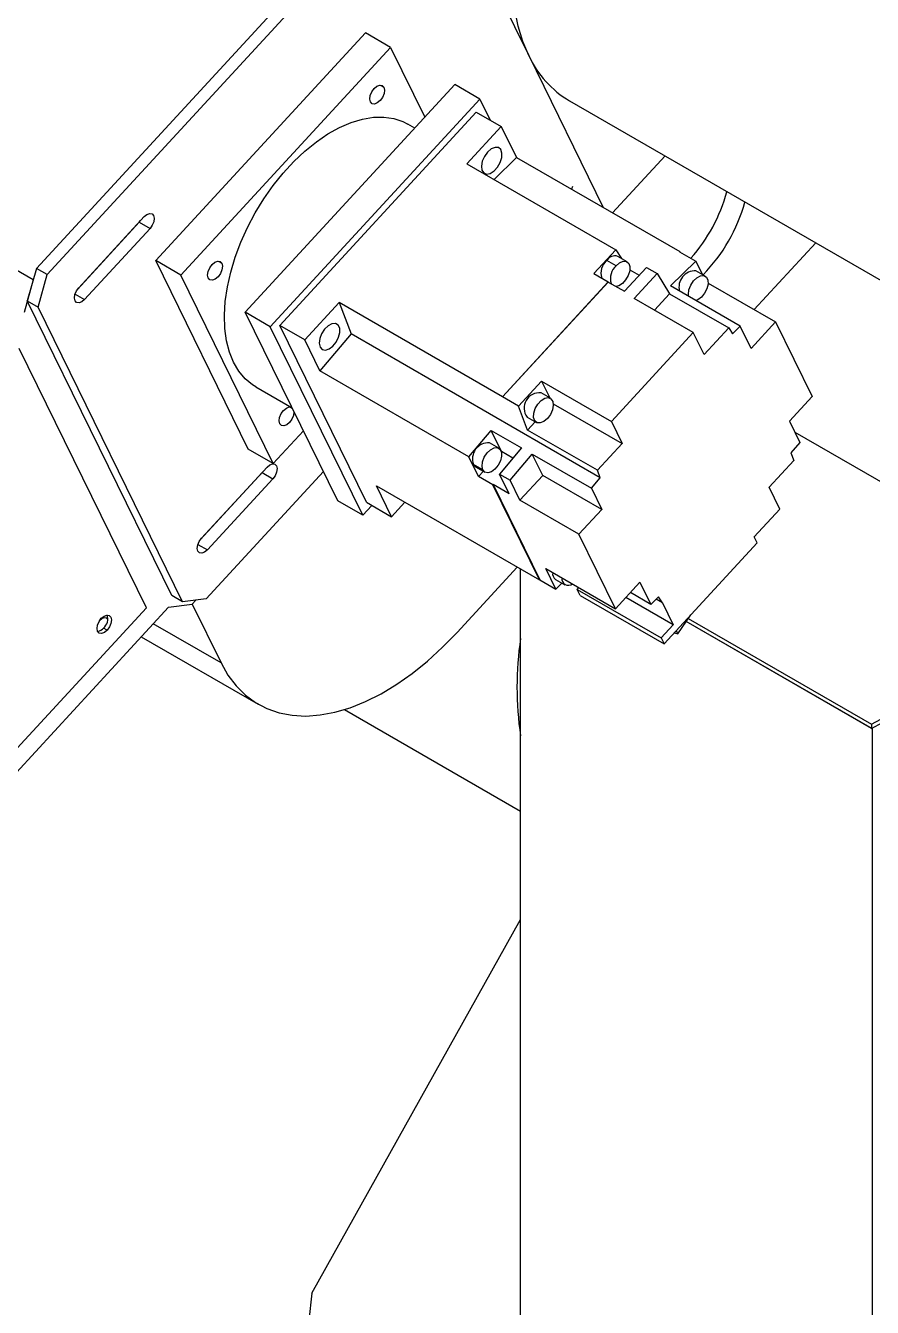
# Model space of a CAD drawing. Header units: millimetres. Extents: x 0.015 to 0.589, y 0.005 to 0.415.
# Drawn here: x 0.36553 to 0.38225, y 0.16253 to 0.18786 of the extents above; entities that cross this region are included whole.
import ezdxf

# ---------------------------------------------------------------- set-up
doc = ezdxf.new("R2010")
doc.units = ezdxf.units.MM

msp = doc.modelspace()

# ---------------------------------------------------------------- linework, layer by layer
at = {"color": 7, "linetype": 'Continuous', "lineweight": 25}
for p, q in [((0.3657385636738311, 0.183060669122593), (0.3728548313435804, 0.190794599948192)), ((0.3659506957081871, 0.1829382079058196), (0.3730669633779363, 0.1906721387314186)), ((0.3738922122584888, 0.1904698965824102), (0.3754621433439573, 0.1872673968836558)), ((0.3680951592203306, 0.1832160753862384), (0.3722355331372756, 0.1877158169574959)), ((0.3727305078841062, 0.187430074118358), (0.3722355331372756, 0.1877158169574959)), ((0.3685901339671612, 0.1829303325471004), (0.3727305078841062, 0.187430074118358)), ((0.3727305078841062, 0.187430074118358), (0.3734079110980033, 0.1860482404770469)), ((0.3754621433439573, 0.1872673968836558), (0.3769326792372171, 0.184267653265122)), ((0.3656746604171727, 0.1828334479080594), (0.3586035926053074, 0.1869154884671728)), ((0.369862926173297, 0.1821955652464599), (0.374003300090242, 0.1866953068177176)), ((0.3744982748370726, 0.1864095639785798), (0.374003300090242, 0.1866953068177176)), ((0.3703579009201275, 0.1819098224073221), (0.3744982748370726, 0.1864095639785798)), ((0.3744982748370726, 0.1864095639785798), (0.3747025728079293, 0.1859928169021121)), ((0.3762705006640827, 0.1863710935533616), (0.3836244111884227, 0.1821257713718837)), ((0.3705443760081401, 0.1819339847969237), (0.374425976555276, 0.1861524925199778)), ((0.374425976555276, 0.1861524925199778), (0.3749209513021066, 0.1858667496808398)), ((0.3732119179346102, 0.1858352359024135), (0.373073613474315, 0.1859150773678686)), ((0.3742426233139959, 0.1851295455760228), (0.3749209513021066, 0.1858667496808398)), ((0.3749209513021066, 0.1858667496808398), (0.3752202453264742, 0.1852562203195523)), ((0.3752202453264742, 0.1852562203195523), (0.3747802306659686, 0.1848191914578022)), ((0.3752202453264742, 0.1852562203195523), (0.378444652248685, 0.1833948098245967)), ((0.3771194356968489, 0.184159841055824), (0.3781537423139155, 0.1852839212900255)), ((0.3742426233139959, 0.1851295455760228), (0.377184187523732, 0.1834314167034316)), ((0.3763236679967067, 0.1846825967658809), (0.3763083355780372, 0.1846280791876851)), ((0.366547947034417, 0.1826461933242308), (0.3677697881576704, 0.1839740852987393)), ((0.3665738765367652, 0.1826783639099482), (0.3678677433858105, 0.1840845331509662)), ((0.3677697881576704, 0.1839740852987393), (0.367795717660018, 0.184006255884456)), ((0.3677697881576704, 0.1839740852987393), (0.3679819201920264, 0.1838516240819659)), ((0.3679819201920264, 0.1838516240819659), (0.366688053342981, 0.1824454548409478)), ((0.3767497900216636, 0.182959315260973), (0.377184187523732, 0.1834314167034316)), ((0.377184187523732, 0.1834314167034316), (0.3772919243554015, 0.1832577279777571)), ((0.3799166721246328, 0.182246790297571), (0.3811302008258566, 0.1835656483655495)), ((0.3685901339671612, 0.1829303325471004), (0.3680951592203306, 0.1832160753862384)), ((0.3699219881197849, 0.1794895302822332), (0.3680951592203306, 0.1832160753862384)), ((0.3771880667343144, 0.1831149595481296), (0.377004218971206, 0.1832210926026665)), ((0.3774040521143254, 0.1831929980003466), (0.3772202043512169, 0.1832991310548835)), ((0.3782626801942206, 0.1827143418878073), (0.3787595158328455, 0.1832078061586925)), ((0.3784413177813116, 0.1833914979838526), (0.378444652248685, 0.1833948098245967)), ((0.3784413177813116, 0.1833914979838526), (0.3787595158328455, 0.1832078061586925)), ((0.378448232687628, 0.1833875060934059), (0.378444652248685, 0.1833948098245967)), ((0.3787595158328455, 0.1832078061586925), (0.3788882127885854, 0.1829452774618582)), ((0.3657385636738311, 0.183060669122593), (0.3655578179693397, 0.182417990476088)), ((0.3659506957081871, 0.1829382079058196), (0.3657385636738311, 0.183060669122593)), ((0.3657699500036956, 0.1822955292593146), (0.3659506957081871, 0.1829382079058196)), ((0.3667879128505866, 0.1829109777072478), (0.3667888113924246, 0.1829079637310836)), ((0.3704169628666155, 0.1792037874430953), (0.3685901339671612, 0.1829303325471004)), ((0.3767497900216636, 0.182959315260973), (0.3770326327341383, 0.1827960336386086)), ((0.3773522579957499, 0.1826094304500859), (0.377786881687778, 0.1830817777148748)), ((0.3774589515314588, 0.1830332513269804), (0.3776439583215294, 0.1829264491804203)), ((0.377999013722134, 0.1829593164981015), (0.3775449820273702, 0.1824658766946972)), ((0.377786881687778, 0.1830817777148748), (0.377999013722134, 0.1829593164981015)), ((0.377999013722134, 0.1829593164981015), (0.378245370327689, 0.1825621508842872)), ((0.3789495217274036, 0.1829098845648374), (0.3787656739642952, 0.1830160176193743)), ((0.3656746604171727, 0.1828334479080594), (0.3654939147126813, 0.1821907692615544)), ((0.3665812391436198, 0.1826823750534127), (0.3665795851443251, 0.1826845680014788)), ((0.3770326327341383, 0.1827960336386086), (0.374942085665292, 0.180524035567647)), ((0.37494328668541, 0.1805208783819542), (0.377034059944216, 0.1827931222752461)), ((0.3770326327341383, 0.1827960336386086), (0.377034059944216, 0.1827931222752461)), ((0.377034059944216, 0.1827931222752461), (0.3773522579957499, 0.1826094304500859)), ((0.3796415384175345, 0.1819183439787802), (0.3782626801942206, 0.1827143418878073)), ((0.3790062340347539, 0.1827723750194727), (0.3803387033592369, 0.1820031568517179)), ((0.3655578179693397, 0.182417990476088), (0.3657699500036956, 0.1822955292593146)), ((0.368412238124737, 0.17659526375108), (0.3655578179693397, 0.182417990476088)), ((0.3787117082163279, 0.1817923400024435), (0.3775449820273702, 0.1824658766946972)), ((0.3779445442557385, 0.1822352143300467), (0.378245370327689, 0.1825621508842872)), ((0.378245370327689, 0.1825621508842872), (0.3794120965166468, 0.1818886141920334)), ((0.3686243701590929, 0.1764728025343066), (0.3657699500036956, 0.1822955292593146)), ((0.3703579009201275, 0.1819098224073221), (0.369862926173297, 0.1821955652464599)), ((0.3716897550727512, 0.1784690201424549), (0.369862926173297, 0.1821955652464599)), ((0.3717176787430813, 0.1823854460626027), (0.3710393507549706, 0.1816482419577858)), ((0.3717176787430813, 0.1823854460626027), (0.3719530786862318, 0.1817666376668338)), ((0.374942085665292, 0.180524035567647), (0.3717176787430813, 0.1823854460626027)), ((0.3721847298195818, 0.1781832773033169), (0.3703579009201275, 0.1819098224073221)), ((0.3710393507549706, 0.1816482419577858), (0.3705443760081401, 0.1819339847969237)), ((0.3722570281013784, 0.1784403487619189), (0.3705443760081401, 0.1819339847969237)), ((0.3794881529183617, 0.1817659993045471), (0.3796415384175345, 0.1819183439787802)), ((0.3798567379579675, 0.1814793588094386), (0.3796415384175345, 0.1819183439787802)), ((0.3803387033592369, 0.1820031568517179), (0.3798567379579675, 0.1814793588094386)), ((0.3803387033592369, 0.1820031568517179), (0.3810608716585523, 0.1805300069902908)), ((0.3713386447793383, 0.1810377125964983), (0.3710393507549706, 0.1816482419577858)), ((0.3719530786862318, 0.1817666376668338), (0.3713386447793383, 0.1810377125964983)), ((0.3768745418832901, 0.1789255374376908), (0.3719530786862318, 0.1817666376668338)), ((0.3787117082163279, 0.1817923400024435), (0.3770943746550214, 0.180034628451171)), ((0.3789243625179051, 0.1813585468614304), (0.3787117082163279, 0.1817923400024435)), ((0.3794120965166468, 0.1818886141920334), (0.3789243625179051, 0.1813585468614304)), ((0.3794120965166468, 0.1818886141920334), (0.3794881529183617, 0.1817659993045471)), ((0.3679100415238354, 0.1763541570578263), (0.3653981517870857, 0.1814781565758332)), ((0.3742802089890743, 0.1793395837239071), (0.3713386447793383, 0.1810377125964983)), ((0.3700738572764068, 0.1807187841935845), (0.3707893608386725, 0.1803057327791351)), ((0.3752614847369439, 0.180337186556794), (0.3757155164317076, 0.1808306263601981)), ((0.3757155164317076, 0.1808306263601981), (0.3770943746550214, 0.180034628451171)), ((0.3757155164317076, 0.1808306263601981), (0.3758765912199922, 0.180502050178904)), ((0.37494328668541, 0.1805208783819542), (0.374942085665292, 0.180524035567647)), ((0.3752614847369439, 0.180337186556794), (0.37494328668541, 0.1805208783819542)), ((0.3758894958145962, 0.1804946005150097), (0.3757056480514877, 0.1806007335695466)), ((0.3759458123686609, 0.1803866489198613), (0.3773070289565985, 0.1796008353101579)), ((0.3806112529285092, 0.180041363179037), (0.3810608716585523, 0.1805300069902908)), ((0.3754404367345431, 0.179866765888582), (0.3752614847369439, 0.180337186556794)), ((0.3754306704000128, 0.1801244066952372), (0.3756145181631212, 0.1800182736407003)), ((0.375591873124848, 0.1800313463430351), (0.3754404367345431, 0.179866765888582)), ((0.3770943746550214, 0.180034628451171), (0.3773070289565985, 0.1796008353101579)), ((0.3806112529285092, 0.180041363179037), (0.380816891205969, 0.179621882013454)), ((0.3710123518588542, 0.1798508537837659), (0.3704169628666155, 0.1792037874430953)), ((0.3742802089890743, 0.1793395837239071), (0.374719090351141, 0.1798602444884326)), ((0.3748716187648652, 0.1795103479204208), (0.3746877710017567, 0.1796164809749577)), ((0.374719090351141, 0.1798602444884326), (0.3753201311151496, 0.179513271040908)), ((0.3749247286286009, 0.1794407633228494), (0.374719090351141, 0.1798602444884326)), ((0.3768192949578568, 0.1790707679795548), (0.3754404367345431, 0.179866765888582)), ((0.380816891205969, 0.179621882013454), (0.3806413386611422, 0.179413617707644)), ((0.3807173317805366, 0.1798249731127429), (0.386614561207458, 0.1764205750292319)), ((0.3704169628666155, 0.1792037874430953), (0.3699219881197849, 0.1794895302822332)), ((0.3753201311151496, 0.179513271040908), (0.3748843846199547, 0.1789963292818436)), ((0.3749221603921005, 0.1794379721738427), (0.3749247286286009, 0.1794407633228494)), ((0.3751495909308255, 0.1793109530788639), (0.3749247286286009, 0.1794407633228494)), ((0.3750965166543107, 0.1788738680650701), (0.3755322631495056, 0.1793908098241346)), ((0.3755322631495056, 0.1793908098241346), (0.3766989893384634, 0.1787172731318807)), ((0.3757379014269654, 0.1789713286585514), (0.3755322631495056, 0.1793908098241346)), ((0.3773070289565985, 0.1796008353101579), (0.3768192949578568, 0.1790707679795548)), ((0.3806413386611422, 0.179413617707644), (0.3806965855865756, 0.1792683871657799)), ((0.3690001336688528, 0.1777290461936913), (0.3702940005178981, 0.1791352154347093)), ((0.374471875231435, 0.1789486040884932), (0.3742802089890743, 0.1793395837239071)), ((0.3745562232473841, 0.1790788362126261), (0.3743723754842756, 0.1791849692671631)), ((0.3744127933502818, 0.1791401541006484), (0.3745966411133903, 0.1790340210461114)), ((0.380208851587834, 0.1787383198351768), (0.3806965855865756, 0.1792683871657799)), ((0.3689742041665049, 0.1776968756079742), (0.3701960452897581, 0.1790247675824824)), ((0.3714054339114134, 0.1790490063864129), (0.3690905578791241, 0.1765332085083107)), ((0.3704081773241141, 0.178902306365709), (0.3691143104750687, 0.177496137124691)), ((0.3701960452897581, 0.1790247675824824), (0.3702219747921058, 0.1790569381681993)), ((0.3701960452897581, 0.1790247675824824), (0.3704081773241141, 0.178902306365709)), ((0.374471875231435, 0.1789486040884932), (0.3745664875231747, 0.1790514283432182)), ((0.3747547179439096, 0.1787853224661285), (0.374471875231435, 0.1789486040884932)), ((0.3748843846199547, 0.1789963292818436), (0.3750965166543107, 0.1788738680650701)), ((0.3750761506625662, 0.178605146064071), (0.3748843846199547, 0.1789963292818436)), ((0.3752882826969222, 0.1784826848472978), (0.3750965166543107, 0.1788738680650701)), ((0.3752882826969222, 0.1784826848472978), (0.3757379014269654, 0.1789713286585514)), ((0.3769046276159232, 0.1782977919662977), (0.3757379014269654, 0.1789713286585514)), ((0.3766989893384634, 0.1787172731318807), (0.3768745418832901, 0.1789255374376908)), ((0.3768745418832901, 0.1789255374376908), (0.3768192949578568, 0.1790707679795548)), ((0.3724527088238414, 0.1787651352840684), (0.3756771157460521, 0.1769037247891126)), ((0.372752002848209, 0.178154605922781), (0.3724527088238414, 0.1787651352840684)), ((0.3747579526110322, 0.1787888378892311), (0.3747547179439096, 0.1787853224661285)), ((0.3756771157460521, 0.1769037247891126), (0.3747547179439096, 0.1787853224661285)), ((0.3747579526110322, 0.1787888378892311), (0.3756804502134254, 0.1769070366298565)), ((0.3750761506625662, 0.178605146064071), (0.3747579526110322, 0.1787888378892311)), ((0.3766989893384634, 0.1787172731318807), (0.3769046276159232, 0.1782977919662977)), ((0.380421505889411, 0.1783045266941637), (0.380208851587834, 0.1787383198351768)), ((0.3721847298195818, 0.1781832773033169), (0.3716897550727512, 0.1784690201424549)), ((0.3723642931291283, 0.1783784259794624), (0.3721847298195818, 0.1781832773033169)), ((0.3722570281013784, 0.1784403487619189), (0.372752002848209, 0.178154605922781)), ((0.3730150608967916, 0.1784404963424884), (0.372752002848209, 0.178154605922781)), ((0.3764550088858799, 0.1778091481550439), (0.3752882826969222, 0.1784826848472978)), ((0.3769046276159232, 0.1782977919662977), (0.3764550088858799, 0.1778091481550439)), ((0.3799168978182834, 0.1777561206901667), (0.380421505889411, 0.1783045266941637)), ((0.3692141699826744, 0.1779616599909911), (0.3692150685245125, 0.1779586460148269)), ((0.3690074962757076, 0.177733057337156), (0.3690058422764129, 0.177735250285222)), ((0.3771771771851954, 0.1763359982936168), (0.3764550088858799, 0.1778091481550439)), ((0.3781381225058246, 0.1756399944700584), (0.379975413431469, 0.177636754792304)), ((0.379975413431469, 0.177636754792304), (0.3799168978182834, 0.1777561206901667)), ((0.3740472838195012, 0.1758679629055899), (0.3752351110195605, 0.1771588886863999)), ((0.3753008527084729, 0.1551081963386986), (0.3753008527084732, 0.1771209368172189)), ((0.3757983189618818, 0.1771319962026441), (0.3771771771851954, 0.1763359982936168)), ((0.3759986482649594, 0.1767233448046966), (0.3757983189618818, 0.1771319962026441)), ((0.3756804502134254, 0.1769070366298565), (0.3756771157460521, 0.1769037247891126)), ((0.3756804502134254, 0.1769070366298565), (0.3759986482649594, 0.1767233448046966)), ((0.3759924901335098, 0.1769151333440147), (0.3761763378966182, 0.1768090002894778)), ((0.3761185039046704, 0.1768423871423701), (0.3759986482649594, 0.1767233448046966)), ((0.3771771771851954, 0.1763359982936168), (0.3776591425864648, 0.176859796335896)), ((0.3776591425864648, 0.176859796335896), (0.3778743421268979, 0.1764208111665545)), ((0.3686243701590929, 0.1764728025343066), (0.368412238124737, 0.17659526375108)), ((0.3764179059568506, 0.1767186398993127), (0.3764513636165249, 0.1767550015480754)), ((0.3764764215700362, 0.1765992740014501), (0.3764179059568506, 0.1767186398993127)), ((0.3764179059568506, 0.1767186398993127), (0.3780796068926389, 0.1757593603679211)), ((0.3764764215700362, 0.1765992740014501), (0.3781381225058246, 0.1756399944700584)), ((0.3778743421268979, 0.1764208111665545), (0.3774699975766979, 0.1766542343068337)), ((0.3405301976136044, 0.1461354038546595), (0.3683483348680788, 0.1763680425365463)), ((0.3439735048164969, 0.150340026098993), (0.3679100415238354, 0.1763541570578263)), ((0.3683483348680788, 0.1763680425365463), (0.36881452258811, 0.1764284485105505)), ((0.3690905578791241, 0.1765332085083107), (0.3686243701590929, 0.1764728025343066)), ((0.368886598796509, 0.1765067806413529), (0.3688145225881098, 0.1764284485105505)), ((0.3688145225881098, 0.1764284485105505), (0.3693854066191892, 0.1752639031655489)), ((0.3783164383293627, 0.1760167478122882), (0.3773805509622449, 0.1765570240892214)), ((0.3780277276260707, 0.1765731558407875), (0.3778743421268979, 0.1764208111665545)), ((0.3781037840277857, 0.1764505409533013), (0.3779776108737513, 0.1765233791647204)), ((0.3781037840277857, 0.1764505409533013), (0.3780277276260707, 0.1765731558407875)), ((0.3781037840277857, 0.1764505409533013), (0.3783164383293627, 0.1760167478122882)), ((0.3822304991641014, 0.1740525934047569), (0.386614561207458, 0.1764205750292319)), ((0.3822304991641014, 0.1739709393235683), (0.386614561207458, 0.1763389209480433)), ((0.3784048159764025, 0.1758390456301918), (0.3786654135889183, 0.1762130522794122)), ((0.3822490521761407, 0.1739602288976957), (0.3785739676000009, 0.1760818100643764)), ((0.3822304991641014, 0.1739709393235683), (0.3785739676000009, 0.1760818100643764)), ((0.3786145415397457, 0.1761400413087194), (0.3822304991641014, 0.1740525934047569)), ((0.3671346591923198, 0.1759130951399425), (0.3670639485142012, 0.1759539155455336)), ((0.3783164383293627, 0.1760167478122882), (0.3780796068926389, 0.1757593603679211)), ((0.3783423513934169, 0.1758619495963309), (0.3784048159764025, 0.1758390456301918)), ((0.3783757788479177, 0.1758982784182333), (0.3784048159764025, 0.1758390456301918)), ((0.3678098762330758, 0.1757828478770956), (0.3701202769102123, 0.1744490819561906)), ((0.3780796068926389, 0.1757593603679211), (0.3781381225058246, 0.1756399944700584)), ((0.3718263226230604, 0.1743426205023572), (0.3753008527084731, 0.1723368169787768)), ((0.3822304991641014, 0.1740525934047569), (0.3822304991641014, 0.1739709393235683)), ((0.3822490521761405, 0.1502805453530091), (0.3822490521761407, 0.1739602288976957)), ((0.3711810803655514, 0.1628054767260136), (0.3753008527084731, 0.1701915191419159))]:
    msp.add_line(p, q, dxfattribs=at)
at = {"color": 8, "linetype": 'Continuous', "lineweight": 25}
for p, q in [((0.3725273600989616, 0.1866865030183193), (0.3726021021074234, 0.1866433553752579)), ((0.3693252030187683, 0.18320641169795), (0.36939994502723, 0.1831632640548885)), ((0.3665015689782064, 0.1825531099732283), (0.366688053342981, 0.1824454548409478)), ((0.3707380689125342, 0.1803243090113755), (0.3707969048608458, 0.1802903437413864)), ((0.3689278261102941, 0.1776037922569715), (0.3691143104750687, 0.177496137124691)), ((0.3693854066191892, 0.1752639031655489), (0.3680445937723157, 0.1760379379462554))]:
    msp.add_line(p, q, dxfattribs=at)
at = {"color": 7, "linetype": 'Continuous', "lineweight": 25, "flags": 128}
for points in [[(0.3754621433439573, 0.1872673968836558), (0.3753446522934789, 0.1875450648600647), (0.375252269488002, 0.1878472513774638), (0.375185625995763, 0.1881718921955263), (0.3751451770593895, 0.1885167696882833), (0.3751311989861317, 0.188879527992758), (0.3751437872604034, 0.189257689101899), (0.375182855891527, 0.1896486697918803), (0.3752481380011369, 0.1900497992681403), (0.3753391876462293, 0.1904583374096161), (0.3754553828654051, 0.1908714934865492), (0.3755959299274968, 0.1912864452239995), (0.3757598687535576, 0.1917003580808446), (0.3759460794751737, 0.1921104046125701), (0.3761532900843012, 0.1925137837855827), (0.376380085122371, 0.1929077401111096), (0.376624915349306, 0.1932895824679809), (0.3768861083264016, 0.1936567024857161), (0.377161879840778, 0.1940065923623395), (0.3774503460933634, 0.1943368619952098)], [(0.3726021021074234, 0.1866433553752579), (0.3726145018452034, 0.1865862348152078), (0.3726046560041057, 0.1865156855342852), (0.3725740635241848, 0.1864424480209798), (0.3725273818331868, 0.1863776720227927), (0.3724717177953959, 0.186331219098252), (0.3724155457559699, 0.1863101612840221), (0.3723674173987105, 0.18631770444143), (0.3723346598297259, 0.1863527001931392), (0.3723222600919459, 0.1864098207531893), (0.3723321059330436, 0.1864803700341119), (0.3723626984129646, 0.1865536075474172), (0.3724093801039625, 0.1866183835456043), (0.3724650441417534, 0.1866648364701451), (0.3725212161811794, 0.186685894284375), (0.3725693445384388, 0.1866783511269671), (0.3726021021074234, 0.1866433553752579)], [(0.3700738572764067, 0.1807187841935846), (0.3700079560584625, 0.1807603280041634), (0.3698623947208725, 0.1808814758641574), (0.3697368972877627, 0.1810311772062906), (0.3696329351017928, 0.1812076769191996), (0.36955172702454, 0.1814089057051259), (0.3694942251464607, 0.1816325043405395), (0.3694611036245009, 0.1818758513358786), (0.3694527507782223, 0.182136093670117), (0.3694692645371104, 0.1824101802398277), (0.369510451292441, 0.1826948976305805), (0.3695758281671652, 0.1829869077912884), (0.3696646286772015, 0.1832827871698045), (0.3697758117177608, 0.183579066850941), (0.3699080737693482, 0.1838722732263274), (0.3700598641803372, 0.1841589687192937), (0.3702294033469422, 0.1844357920873129), (0.3704147035774459, 0.184699497829497), (0.3706135923960673, 0.1849469942371273), (0.3708237380132538, 0.1851753796411126), (0.3710426766637819, 0.1853819764314059), (0.3712678414921516, 0.1855643624495342), (0.3714965926466205, 0.1857203993861921), (0.3717262482290516, 0.1858482578509632), (0.3719541157377171, 0.1859464388202502), (0.372177523634419, 0.186013791211956), (0.3723938526658323, 0.1860495253808685), (0.3726005665718552, 0.1860532223765295), (0.3727952418209399, 0.1860248388550449), (0.3729755960237843, 0.185964707587253), (0.3730736134743149, 0.1859150773678687)], [(0.3746483444838651, 0.1853606338803076), (0.3745861615107446, 0.1852755760000892), (0.3745435563452192, 0.1851792003041536), (0.3745262830509763, 0.1850845228642732), (0.3745366744821183, 0.1850043303933296), (0.3745733272182883, 0.1849494533288856), (0.3746312911043669, 0.1849273031225787), (0.37470273779635, 0.184940871282509), (0.3747780180225858, 0.1849883253534943), (0.3748469647713787, 0.1850632564002959), (0.3749002664022573, 0.185155544569836), (0.3749307242346169, 0.1852527258334318), (0.3749342247694246, 0.1853416753229347), (0.3749102952400574, 0.1854103799169013), (0.3748621674620546, 0.185449560679211), (0.3747963413585207, 0.1854539260308057), (0.3747217071094929, 0.1854228864067635), (0.3746483444838651, 0.1853606338803076)], [(0.3678677433858105, 0.1840845331509662), (0.3679216031224248, 0.1841294803445228), (0.3679759543942449, 0.184149855588093), (0.3680225227128315, 0.1841425569355454), (0.3680542184738229, 0.1841086955405679), (0.3680662162849307, 0.1840534264935915), (0.3680566895881744, 0.1839851640060031), (0.3680270887367753, 0.1839143004227373), (0.3679819201920264, 0.1838516240819659)], [(0.36939994502723, 0.1831632640548885), (0.3694123447650099, 0.1831061434948384), (0.3694024989239122, 0.1830355942139158), (0.3693719064439912, 0.1829623567006105), (0.3693252247529932, 0.1828975807024234), (0.3692695607152023, 0.1828511277778826), (0.3692133886757762, 0.1828300699636528), (0.3691652603185169, 0.1828376131210608), (0.3691325027495324, 0.18287260887277), (0.3691201030117524, 0.1829297294328202), (0.3691299488528501, 0.1830002787137428), (0.3691605413327712, 0.1830735162270481), (0.3692072230237691, 0.1831382922252352), (0.36926288706156, 0.1831847451497759), (0.3693190591009861, 0.1832058029640057), (0.3693671874582454, 0.1831982598065978), (0.36939994502723, 0.1831632640548885)], [(0.3771880667343144, 0.1831149595481296), (0.3772576347413753, 0.1831739921163205), (0.377328408598212, 0.1832034262425674), (0.3773908299032873, 0.1831992866850207), (0.3774364683134624, 0.183162132513865), (0.3774591601085519, 0.1830969816057933), (0.3774558406358894, 0.1830126329519543), (0.3774269582086519, 0.182920478305441), (0.3773764135586808, 0.1828329636619116), (0.3773110330210324, 0.1827619083589101), (0.3772396465996019, 0.1827169088088378), (0.3771882783222656, 0.1827040939006202)], [(0.3786240579372248, 0.1825057229573498), (0.3786177836261345, 0.1825492730510647), (0.3786276754833792, 0.1826367105363421), (0.3786624658315234, 0.1827288763959803), (0.3787174560412701, 0.1828133231199268), (0.3787852193800818, 0.1828786457101769), (0.3788566040335622, 0.1829160219889524), (0.378921969108703, 0.1829204040826957), (0.3789724866899059, 0.1828912001653647), (0.3790013340979019, 0.1828323543878194), (0.3790046153303921, 0.182751814198393), (0.3789818872387469, 0.1826604569959561), (0.3789362193776835, 0.1825706210769256), (0.3788737794448929, 0.1824944392799646), (0.3788030002992901, 0.1824422003788906), (0.3787622848161236, 0.1824259262786816)], [(0.366688053342981, 0.1824454548409478), (0.3666341936063666, 0.1824005076473913), (0.3665798423345465, 0.182380132403821), (0.3665332740159599, 0.1823874310563686), (0.3665015782549685, 0.1824212924513462), (0.3664895804438607, 0.1824765614983226), (0.3664991071406171, 0.182544823985911), (0.3665287079920163, 0.182615687569177), (0.3665738765367652, 0.1826783639099482)], [(0.3713413548950665, 0.1815077889449654), (0.3713839267562073, 0.1814605585550718), (0.3714460869152937, 0.1814472439784845), (0.3715194402983996, 0.1814696434225502), (0.3715940801246716, 0.1815247317182284), (0.371659925871978, 0.1816050688859328), (0.3717080847072813, 0.1816998049460013), (0.3717320525130163, 0.1817961452685712), (0.3717285923042085, 0.181881078559239), (0.3716981714012308, 0.1819431341064687), (0.3716448983155987, 0.1819739309647451), (0.3715759678727229, 0.1819693098477067), (0.3715006895108707, 0.1819298948628161), (0.371429229989942, 0.1818610092221886), (0.3713712403142092, 0.1817719563132996), (0.3713345523107117, 0.1816747632249538), (0.3713241208976172, 0.1815825564222976), (0.3713413548950665, 0.1815077889449654)], [(0.3758305035431321, 0.1800963120929172), (0.3757609355360712, 0.1800372795247263), (0.3756901616792345, 0.1800078453984794), (0.3756277403741592, 0.1800119849560262), (0.3755821019639842, 0.180049139127182), (0.3755594101688948, 0.1801142900352537), (0.3755627296415572, 0.1801986386890926), (0.3755916120687948, 0.1802907933356059), (0.3756421567187659, 0.1803783079791353), (0.3757075372564144, 0.1804493632821368), (0.3757789236778448, 0.1804943628322091), (0.3758466748512772, 0.1805072291907637), (0.3759016406053171, 0.1804862246847829), (0.3759363975103059, 0.1804341860891894), (0.3759462514536301, 0.1803581415046739), (0.3759298716056412, 0.1802683611737529), (0.3758894701555739, 0.1801769704276071), (0.3758305035431321, 0.1800963120929172)], [(0.3708247769522703, 0.1802334875104239), (0.3708252106587758, 0.1802240408082639), (0.3708153648176781, 0.1801534915273413), (0.3707847723377571, 0.180080254014036), (0.3707380906467592, 0.1800154780158489), (0.3706824266089683, 0.1799690250913081), (0.3706262545695422, 0.1799479672770782), (0.3705781262122829, 0.1799555104344862), (0.3705453686432983, 0.1799905061861954), (0.3705329689055183, 0.1800476267462456), (0.370542814746616, 0.1801181760271681), (0.370573407226537, 0.1801914135404735), (0.370620088917535, 0.1802561895386606), (0.3706757529553259, 0.1803026424632013), (0.3707319249947519, 0.1803237002774312), (0.3707589380028388, 0.1803232955084287)], [(0.3745562232473841, 0.1790788362126261), (0.3745398806635959, 0.179149736406648), (0.3745497725208407, 0.1792371738919254), (0.3745845628689848, 0.1793293397515637), (0.3746395530787315, 0.1794137864755102), (0.3747073164175432, 0.1794791090657604), (0.3747787010710238, 0.179516485344536), (0.3748440661461646, 0.1795208674382793), (0.3748945837273676, 0.1794916635209483), (0.3749234311353636, 0.1794328177434029), (0.3749267123678538, 0.1793522775539764), (0.3749039842762085, 0.1792609203515395), (0.3748583164151451, 0.179171084432509), (0.3747958764823545, 0.1790949026355479), (0.3747250973367517, 0.1790426637344738), (0.3746555380941513, 0.1790214228823425), (0.3745965931157073, 0.1790340487739339), (0.3745562232473841, 0.1790788362126261)], [(0.3702940005178981, 0.1791352154347093), (0.3703478602545125, 0.1791801626282659), (0.3704022115263326, 0.1792005378718362), (0.3704487798449193, 0.1791932392192885), (0.3704804756059106, 0.179159377824311), (0.3704924734170185, 0.1791041087773346), (0.3704829467202621, 0.1790358462897462), (0.370453345868863, 0.1789649827064803), (0.3704081773241141, 0.178902306365709)], [(0.3743723754842756, 0.1791849692671631), (0.3744127453525988, 0.1791401818284709), (0.3744127933502818, 0.1791401541006483)], [(0.3691143104750687, 0.177496137124691), (0.3690604507384543, 0.1774511899311344), (0.3690060994666343, 0.1774308146875642), (0.3689595311480475, 0.1774381133401118), (0.3689278353870562, 0.1774719747350894), (0.3689158375759484, 0.1775272437820658), (0.3689253642727048, 0.1775955062696541), (0.368954965124104, 0.1776663698529201), (0.3690001336688528, 0.1777290461936913)], [(0.3671346591923198, 0.1759130951399425), (0.3670807994557055, 0.1758681479463859), (0.3670264481838854, 0.1758477727028157), (0.3669798798652987, 0.1758550713553633), (0.3669481841043074, 0.1758889327503408), (0.3669361862931995, 0.1759442017973173), (0.3669457129899559, 0.1760124642849057), (0.3669753138413551, 0.1760833278681715), (0.3670204823861039, 0.1761460042089428), (0.3670743421227183, 0.1761909514024994), (0.3671286933945384, 0.1762113266460696), (0.367175261713125, 0.176204027993522), (0.3672069574741164, 0.1761701665985445), (0.3672189552852242, 0.176114897551568), (0.3672094285884678, 0.1760466350639796), (0.3671798277370686, 0.1759757714807137), (0.3671346591923198, 0.1759130951399425)], [(0.3669905714279245, 0.1761080777210896), (0.3670327874784541, 0.1761429589133738), (0.3670768391842643, 0.1761594730482874), (0.3671145828064788, 0.1761535574903976), (0.3671402722207623, 0.1761261128297683), (0.3671448925532977, 0.1761145179758654)], [(0.3693854066191892, 0.1752639031655489), (0.3695221050585423, 0.175023538375522), (0.3696823809101795, 0.1748117573991643), (0.3698650143780929, 0.1746301720175827), (0.3700686155113144, 0.1744801642051753), (0.3702916347822825, 0.1743628756119718), (0.3705323748796824, 0.1742791988749872), (0.3707890036260101, 0.1742297708247154), (0.3710595679215494, 0.1742149676384643), (0.37134200860864, 0.1742349019774198), (0.3716341761431107, 0.1742894221292258), (0.3719338469536088, 0.1743781131626068), (0.3722387403643201, 0.1745003000852456), (0.3725465359522894, 0.1746550529808826), (0.3728548912072402, 0.1748411940865396), (0.3731614593594924, 0.1750573067560075), (0.3734639072402964, 0.1753017462413791), (0.3737599330386562, 0.1755726522105743), (0.3740472838195012, 0.1758679629055899)]]:
    msp.add_lwpolyline(points, dxfattribs=at)
at = {"color": 7, "linetype": 'Continuous', "lineweight": 25}
for centre, radius, start, end in [((0.3773233954900972, 0.1881333494716354), 0.002052835462510082, 204.9503311223504, 239.1429546596923), ((0.3761618892273588, 0.1854665435705688), 0.003336288555935559, 318.6372463215359, 344.5443040284547), ((0.3765195140145401, 0.185261218637944), 0.003332038499623711, 315.7301054159112, 344.5459149146895), ((0.3772267657079447, 0.1829673165848057), 0.0003375341720098139, 131.2488695380933, 196.6408022510737), ((0.3771594632910691, 0.1831293344883611), 0.0001803339967689823, 70.31642565956564, 149.4145271493975), ((0.3774228639083743, 0.1828581789053536), 0.0003479454144703634, 132.4394261181373, 196.1064759217998), ((0.3787513965678385, 0.1826943891819637), 0.000321945175147572, 87.45825377788884, 194.854058520751), ((0.3756684484522546, 0.1803046743942764), 0.0002983870731864836, 82.83836227988738, 217.1670142528047), ((0.3746703578878371, 0.1792981899004656), 0.0003187670381920634, 86.86857585512772, 200.8046605138992), ((0.3760750109291237, 0.1770296164885672), 0.0001411243143310971, 170.6094087310705, 234.2154937579891), ((0.3762421302710066, 0.1769229683733482), 0.0001247461320328865, 169.1221996862103, 310.8831768464893), ((0.3669105230843053, 0.1761356258515361), 0.0002378192545742334, 310.1757681350678, 18.72820198863466), ((0.366929069252047, 0.1760558729554849), 0.000169079060806504, 276.6606615669563, 322.9137773296676), ((0.3817689113656186, 0.1747862858348866), 0.006539308056649241, 171.5344057455055, 188.4655942544953)]:
    msp.add_arc(centre, radius, start, end, dxfattribs=at)
msp.add_ellipse((0.3844932408638982, 0.1682367159268937), major_axis=(0.009429367953900647, 0.01717985916072073), ratio=0.5623508633647422, start_param=2.1770444924774, end_param=2.51106753550029, dxfattribs=at)

doc.saveas('drawing.dxf')
